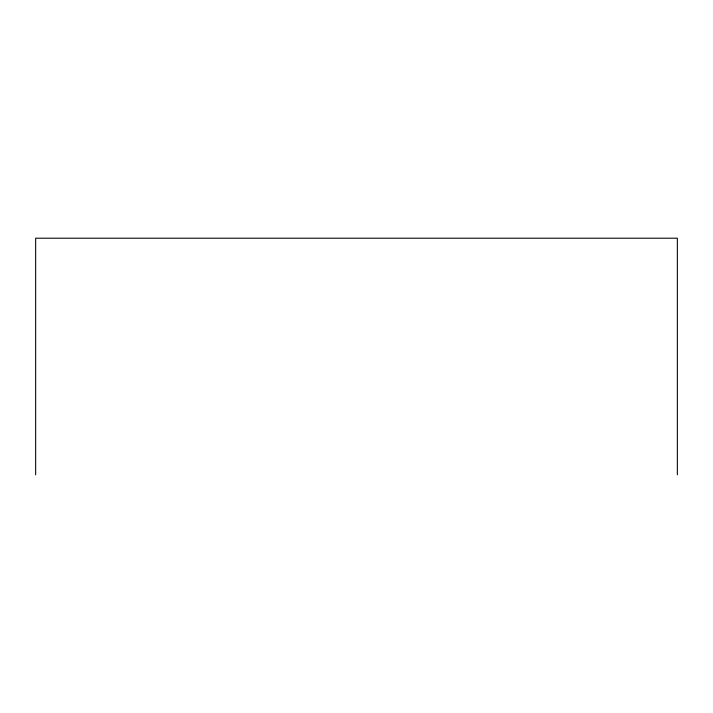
<?xml version="1.0" encoding="UTF-8"?>
<svg xmlns="http://www.w3.org/2000/svg" width="713" height="713" viewBox="0 0 713 713"><rect width="100%" height="100%" fill="white"/><g stroke="black" fill="none" stroke-linecap="round" stroke-linejoin="round"><path stroke-width="1.07" d="M677.35 474.787L677.35 238.213L35.65 238.213L35.65 474.787"/></g></svg>
